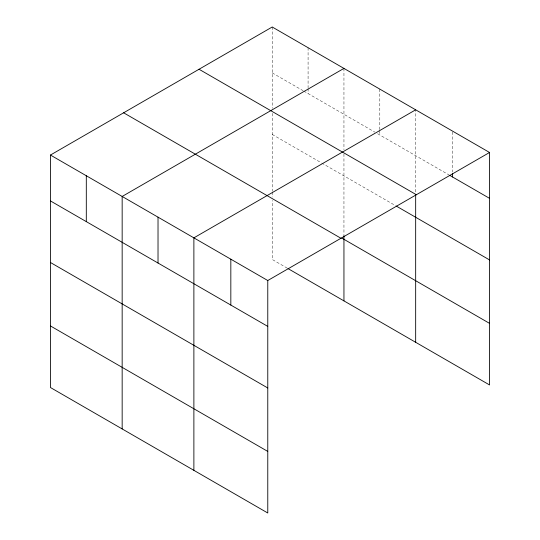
<?xml version="1.0" encoding="UTF-8"?>
<svg xmlns="http://www.w3.org/2000/svg" width="540" height="540" viewBox="0 0 540 540"><rect width="100%" height="100%" fill="white"/><g stroke="black" fill="none" stroke-linecap="round" stroke-linejoin="round"><path stroke-width="0.41" stroke-dasharray="2.7 2.03" d="M415.665 191.963L415.665 109.816M272.228 72.88L303.068 90.68M303.784 91.098L374.787 132.091M377.656 133.744L448.99 174.926M272.228 134.453L320.996 162.614M321.712 163.026L395.584 205.673M287.287 268.178L272.228 259.477L272.228 200.435M452.608 131.976L452.608 172.017M379.802 89.107L379.802 129.985M379.802 130.815L379.802 134.987M343.946 68.405L343.946 149.715M343.946 153.927L343.946 235.966M308.084 47.702L308.084 87.743M308.084 88.574L308.084 93.582M272.228 27L272.228 108.304M272.228 113.366L272.228 191.221M272.228 192.058L272.228 197.066"/><path stroke-width="0.81" d="M489.557 152.476L272.228 27L50.443 155.048L50.443 387.524L267.773 513L267.773 280.523L489.557 152.476L489.557 384.952L288.002 268.589M415.665 194.495L415.665 342.293M343.946 68.405L122.162 196.452L122.162 428.929M415.665 109.816L193.88 237.857L193.88 470.34M449.712 175.345L489.557 198.349M199.037 69.255L416.367 194.731M396.299 206.091L489.557 259.929M341.793 238.066L489.557 323.372M123.633 112.793L340.963 238.268M50.443 155.048L267.773 280.523M50.443 200.921L267.773 326.396M50.443 262.501L267.773 387.976M50.443 325.944L267.773 451.42M452.608 173.684L452.608 177.019M343.946 235.966L343.946 300.888M230.83 259.187L230.83 305.066M158.024 217.154L158.024 263.034M86.306 175.75L86.306 221.623"/></g></svg>
